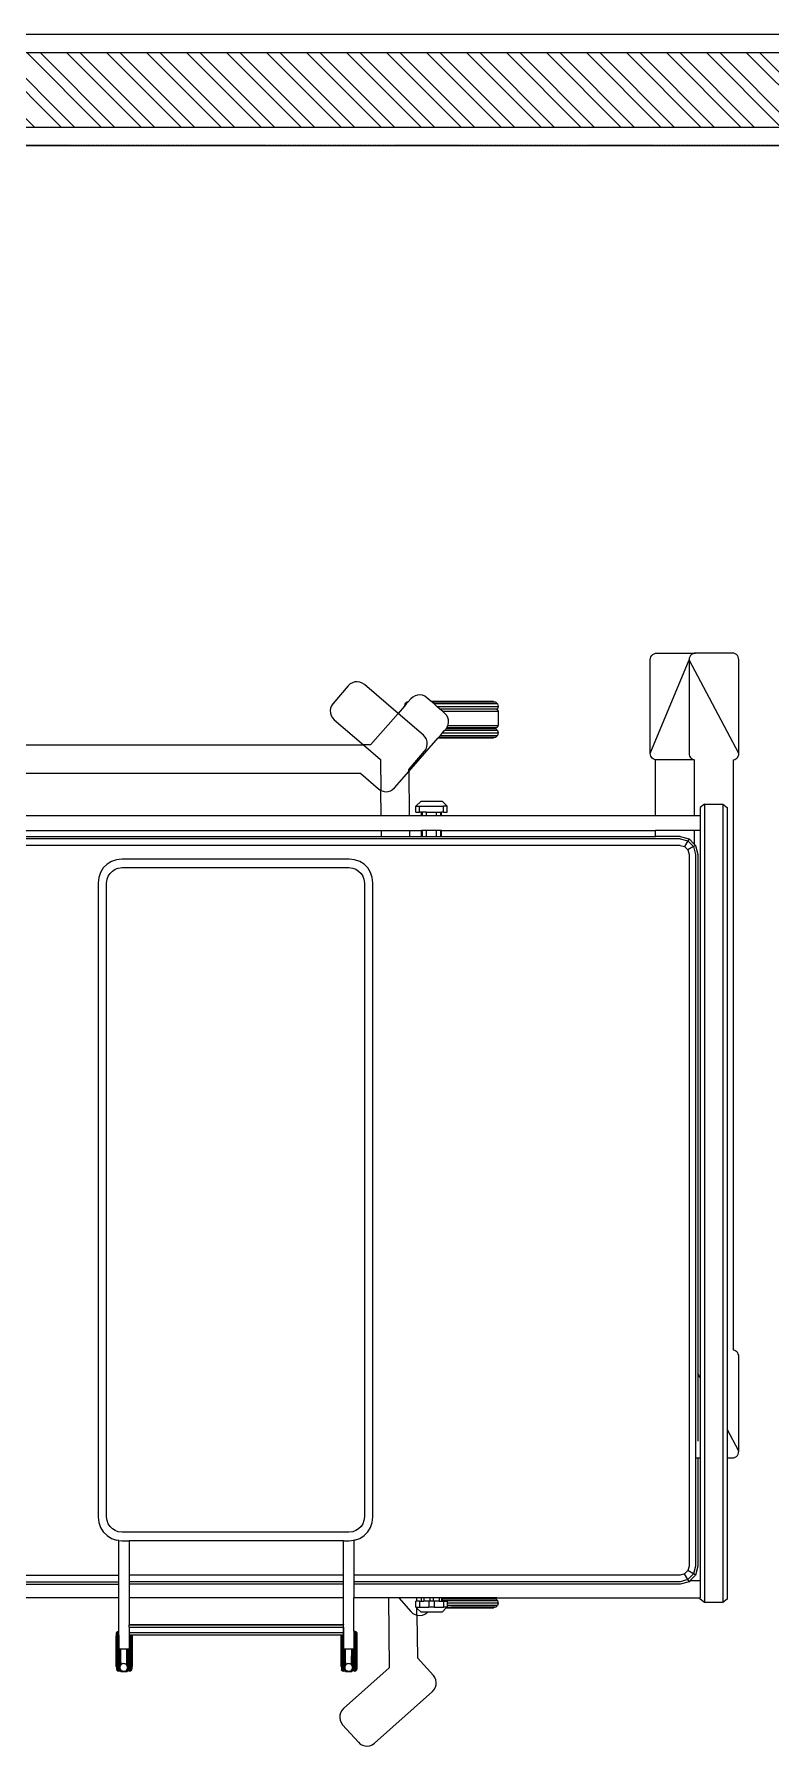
# Model space of a CAD drawing. Header units: millimetres. Extents: x -280308 to 6402717, y -14 to 2073074.
# Drawn here: x -13876 to -12884, y 482788 to 485098 of the extents above; entities that cross this region are included whole.
import ezdxf
from ezdxf.enums import TextEntityAlignment as Align

# ---------------------------------------------------------------- set-up
doc = ezdxf.new("R2010")
doc.units = ezdxf.units.MM
doc.linetypes.add('ACAD_ISO08W100', pattern=[36, 24, -3, 6, -3])
doc.linetypes.add('DASHED2', pattern=[0.375, 0.25, -0.125])
doc.layers.get('0').update_dxf_attribs({"lineweight": 0})
for name, color, linetype, lineweight in [('A-ALINE-3', 111, 'Continuous', 15), ('A-ALINE-6', 117, 'Continuous', 9), ('A-ANNOTATION', 144, 'Continuous', 0), ('A-FURN-EQPM', 177, 'Continuous', 0)]:
    doc.layers.add(name, color=color, linetype=linetype, lineweight=lineweight)
doc.layers.add('A-FILL-1', color=7, linetype='Continuous', lineweight=0, true_color=0x454545)
doc.layers.add('A-TEXT', color=254, linetype='Continuous')
doc.styles.get("Standard").update_dxf_attribs({"font": 'arial.ttf'})

# ---------------------------------------------------------------- blocks, each defined once
blk = doc.blocks.new('A$C286adef0')
at = {"layer": 'A-FILL-1', "ltscale": 0.25}
h = blk.add_hatch(dxfattribs=at)
h.set_pattern_fill('ANSI32', color=256, scale=4, angle=270)
h.set_pattern_definition([(315, (50519.543, 89206.224), (26.940768, 26.940768), []), (315, (50519.543, 89188.263), (26.940768, 26.940768), [])])
h.paths.add_polyline_path([(27310.3, -15472), (33972.8, -15472), (33972.8, -15372), (27310.3, -15372)])
at = {"color": 0, "linetype": 'DASHED2', "lineweight": -2, "ltscale": 6}
blk.add_lwpolyline([(30747.8, -18347), (34747.8, -18347), (34747.8, -15497), (30747.8, -15497)], close=True, dxfattribs=at)
at = {"layer": 'A-ALINE-3', "linetype": 'Continuous'}
blk.add_lwpolyline([(27310.3, -15472), (33972.8, -15472), (33972.8, -15372), (27310.3, -15372)], close=True, dxfattribs=at)
at = {"layer": 'A-ALINE-6'}
blk.add_lwpolyline([(27310.3, -15497), (33972.8, -15497), (33972.8, -15347), (27310.3, -15347)], close=True, dxfattribs=at)
blk = doc.blocks.new('*U539')
at = {"layer": 'A-ANNOTATION', "linetype": 'ACAD_ISO08W100', "ltscale": 0.25}
blk.add_lwpolyline([(0, -7.6411), (0, -228.3482)], dxfattribs=at)
at = {"layer": 'A-TEXT'}
blk.add_attdef('N', text='', height=0.9, dxfattribs=at).set_placement((0, 2.75), align=Align.MIDDLE_CENTER)
blk = doc.blocks.new('A$Cf37525da')
at = {"color": 124, "xscale": -360.0000000000001, "yscale": 360.0000000000001, "zscale": 360.0000000000001, "rotation": 270}
blk.add_blockref('*U539', (4643.8, -13700), dxfattribs=at)
blk = doc.blocks.new('A$C872eac23')
at = {"color": 0, "linetype": 'ByBlock', "lineweight": -2}
for p, q in [((-0.4909, -2.1111), (-0.4909, -0.0817)), ((-0.4821, -2.1111), (-0.4821, -0.0817)), ((0.5013, -0.0817), (0.5013, -1.3546)), ((0.5101, -0.0817), (0.5101, -1.3546)), ((0.5133, -0.0817), (0.5133, -1.3546)), ((-0.5224, -0.4326), (-0.5224, -1.7081)), ((-0.5019, -0.4326), (-0.5019, -1.7083)), ((-0.4941, -0.4326), (-0.4941, -1.7084)), ((-0.6176, -0.543), (-0.6176, -1.6843)), ((0.5317, -1.3546), (0.5317, -1.1233)), ((-0.5795, -1.2092), (-0.5795, -1.6803)), ((-0.4603, -1.3447), (-0.4566, -1.3388)), ((-0.4566, -1.3388), (-0.4516, -1.3338)), ((-0.4516, -1.3338), (-0.4457, -1.3301)), ((-0.4457, -1.3301), (-0.439, -1.3277)), ((-0.4364, -1.3389), (-0.4406, -1.3405)), ((-0.439, -1.3277), (-0.4317, -1.3268)), ((-0.431, -1.3383), (-0.4364, -1.3389)), ((-0.4317, -1.3268), (0.4231, -1.3268)), ((0.4225, -1.3383), (-0.431, -1.3383)), ((0.4278, -1.3389), (0.4225, -1.3383)), ((0.4231, -1.3268), (0.4304, -1.3277)), ((0.432, -1.3405), (0.4278, -1.3389)), ((0.4304, -1.3277), (0.4371, -1.3301)), ((0.4371, -1.3301), (0.443, -1.3338)), ((0.443, -1.3338), (0.448, -1.3388)), ((0.448, -1.3388), (0.4517, -1.3447)), ((-0.4636, -1.3587), (-0.4627, -1.3514)), ((-0.4636, -1.6652), (-0.4636, -1.3587)), ((-0.4627, -1.3514), (-0.4603, -1.3447)), ((-0.4514, -1.354), (-0.4521, -1.3593)), ((-0.4521, -1.3593), (-0.4521, -1.6646)), ((-0.4499, -1.3498), (-0.4514, -1.354)), ((-0.4475, -1.346), (-0.4499, -1.3498)), ((-0.4444, -1.3429), (-0.4475, -1.346)), ((-0.4406, -1.3405), (-0.4444, -1.3429)), ((0.4358, -1.3429), (0.432, -1.3405)), ((0.4389, -1.346), (0.4358, -1.3429)), ((0.4413, -1.3498), (0.4389, -1.346)), ((0.4429, -1.354), (0.4413, -1.3498)), ((0.4435, -1.3593), (0.4429, -1.354)), ((0.4435, -1.6646), (0.4435, -1.3593)), ((0.4517, -1.3447), (0.4541, -1.3514)), ((0.4545, -1.3546), (0.4541, -1.3514)), ((0.4545, -1.3546), (0.455, -1.3587)), ((0.5013, -1.3546), (0.4545, -1.3546)), ((0.455, -1.3587), (0.455, -1.3687)), ((0.5101, -1.3546), (0.5013, -1.3546)), ((0.5133, -1.3546), (0.5101, -1.3546)), ((0.5317, -1.3546), (0.5133, -1.3546)), ((0.5767, -1.3546), (0.5317, -1.3546)), ((0.577, -1.353), (0.5766, -1.3544)), ((0.5766, -1.3544), (0.5767, -1.3546)), ((0.5821, -1.3544), (0.5766, -1.3544)), ((0.582, -1.3546), (0.5767, -1.3546)), ((0.578, -1.352), (0.577, -1.353)), ((0.577, -1.353), (0.6302, -1.353)), ((0.5781, -1.352), (0.578, -1.352)), ((0.5793, -1.3517), (0.5781, -1.352)), ((0.5781, -1.352), (0.629, -1.352)), ((0.5828, -1.3517), (0.5793, -1.3517)), ((0.582, -1.3546), (0.5821, -1.3544)), ((0.5822, -1.3546), (0.582, -1.3546)), ((0.5821, -1.3544), (0.5822, -1.3544)), ((0.5822, -1.3544), (0.6306, -1.3543)), ((0.5822, -1.3544), (0.5822, -1.3546)), ((0.5822, -1.3546), (0.6005, -1.3546)), ((0.583, -1.3513), (0.5828, -1.3517)), ((0.5828, -1.3517), (0.6247, -1.3516)), ((0.6245, -1.3512), (0.583, -1.3513)), ((0.6005, -1.3546), (0.6005, -1.3557)), ((0.6005, -1.3557), (0.6005, -1.356)), ((0.6005, -1.3557), (0.6302, -1.3557)), ((0.6005, -1.356), (0.6005, -1.3572)), ((0.6005, -1.3572), (0.6005, -1.3654)), ((0.6189, -1.3572), (0.6005, -1.3572)), ((0.6085, -1.3559), (0.6099, -1.3559)), ((0.6129, -1.3559), (0.6149, -1.3559)), ((0.617, -1.3559), (0.6191, -1.3559)), ((0.6189, -1.3572), (0.6227, -1.3571)), ((0.6271, -1.3559), (0.6205, -1.3559)), ((0.6205, -1.3613), (0.6206, -1.3603)), ((0.6206, -1.3623), (0.6205, -1.3613)), ((0.6206, -1.3603), (0.6209, -1.3593)), ((0.6209, -1.3633), (0.6206, -1.3623)), ((0.6209, -1.3593), (0.6214, -1.3584)), ((0.6214, -1.3584), (0.622, -1.3576)), ((0.622, -1.3576), (0.6227, -1.3571)), ((0.6227, -1.3571), (0.6228, -1.357)), ((0.6228, -1.357), (0.6237, -1.3565)), ((0.6237, -1.3565), (0.6247, -1.3562)), ((0.6247, -1.3516), (0.6245, -1.3512)), ((0.6247, -1.3516), (0.6277, -1.3516)), ((0.6247, -1.3562), (0.6257, -1.3561)), ((0.6257, -1.3561), (0.6267, -1.3562)), ((0.6257, -1.3561), (0.6257, -1.3561)), ((0.6267, -1.3562), (0.6277, -1.3565)), ((0.6287, -1.3559), (0.6275, -1.3559)), ((0.6277, -1.3516), (0.6278, -1.3516)), ((0.6277, -1.3516), (0.6277, -1.3516)), ((0.6277, -1.3565), (0.6286, -1.357)), ((0.6278, -1.3516), (0.629, -1.352)), ((0.6288, -1.3572), (0.6286, -1.357)), ((0.6288, -1.3572), (0.6289, -1.3572)), ((0.6288, -1.3572), (0.6293, -1.3576)), ((0.6289, -1.3572), (0.6293, -1.3576)), ((0.6289, -1.3572), (0.631, -1.3572)), ((0.629, -1.352), (0.6292, -1.352)), ((0.6291, -1.3559), (0.6297, -1.3559)), ((0.6292, -1.352), (0.6302, -1.353)), ((0.6293, -1.3576), (0.63, -1.3584)), ((0.63, -1.3559), (0.6298, -1.3559)), ((0.6302, -1.3557), (0.63, -1.3559)), ((0.6301, -1.3559), (0.63, -1.3559)), ((0.6305, -1.3593), (0.63, -1.3584)), ((0.631, -1.3572), (0.6301, -1.3559)), ((0.6302, -1.353), (0.6306, -1.3543)), ((0.6306, -1.3543), (0.6302, -1.3557)), ((0.6308, -1.3603), (0.6305, -1.3593)), ((0.6308, -1.3623), (0.6305, -1.3633)), ((0.6309, -1.3613), (0.6308, -1.3603)), ((0.6308, -1.3623), (0.6309, -1.3613)), ((0.631, -1.3572), (0.631, -1.3654)), ((0.455, -1.6575), (0.455, -1.3687)), ((0.455, -1.3687), (0.5013, -1.3687)), ((0.5013, -1.6575), (0.5013, -1.3687)), ((0.5013, -1.3687), (0.5101, -1.3687)), ((0.5101, -1.6575), (0.5101, -1.3687)), ((0.5101, -1.3687), (0.5133, -1.3687)), ((0.5133, -1.6575), (0.5133, -1.3687)), ((0.5133, -1.3687), (0.5317, -1.3687)), ((0.5317, -1.6575), (0.5317, -1.3687)), ((0.5317, -1.3687), (0.5679, -1.3687)), ((0.5679, -1.3687), (0.5679, -1.6573)), ((0.5679, -1.3687), (0.5683, -1.3687)), ((0.5683, -1.3687), (0.5683, -1.6573)), ((0.5714, -1.3687), (0.5683, -1.3687)), ((0.5714, -1.3687), (0.5714, -1.6573)), ((0.5714, -1.3687), (0.5786, -1.3687)), ((0.5786, -1.3687), (0.5786, -1.6573)), ((0.5786, -1.3687), (0.5818, -1.3687)), ((0.5818, -1.3687), (0.5818, -1.6573)), ((0.5818, -1.3687), (0.5822, -1.3687)), ((0.5822, -1.3697), (0.5822, -1.3687)), ((0.5822, -1.3687), (0.6005, -1.3687)), ((0.5822, -1.3697), (0.6306, -1.3696)), ((0.5822, -1.3711), (0.5822, -1.3697)), ((0.5822, -1.3711), (0.6302, -1.371)), ((0.5822, -1.3721), (0.5822, -1.3711)), ((0.5822, -1.3721), (0.6291, -1.372)), ((0.5822, -1.3724), (0.5822, -1.3721)), ((0.5822, -1.6547), (0.5822, -1.3724)), ((0.5822, -1.3724), (0.583, -1.3724)), ((0.583, -1.3724), (0.583, -1.3725)), ((0.6246, -1.3724), (0.583, -1.3724)), ((0.583, -1.3725), (0.6245, -1.3725)), ((0.6005, -1.3654), (0.6005, -1.3667)), ((0.6189, -1.3654), (0.6005, -1.3654)), ((0.6005, -1.3667), (0.6005, -1.3669)), ((0.6005, -1.3667), (0.6253, -1.3667)), ((0.6005, -1.3669), (0.6005, -1.3673)), ((0.6005, -1.3669), (0.6253, -1.3669)), ((0.6005, -1.3673), (0.629, -1.3672)), ((0.6005, -1.3673), (0.6005, -1.3683)), ((0.6005, -1.3683), (0.6302, -1.3682)), ((0.6005, -1.3683), (0.6005, -1.3687)), ((0.6228, -1.3655), (0.6189, -1.3654)), ((0.6214, -1.3642), (0.6209, -1.3633)), ((0.6221, -1.3649), (0.6214, -1.3642)), ((0.6228, -1.3655), (0.6221, -1.3649)), ((0.6228, -1.3656), (0.6228, -1.3655)), ((0.6237, -1.3661), (0.6228, -1.3656)), ((0.6247, -1.3663), (0.6237, -1.3661)), ((0.6246, -1.3724), (0.6245, -1.3725)), ((0.6246, -1.3724), (0.6277, -1.3724)), ((0.6257, -1.3664), (0.6247, -1.3663)), ((0.6253, -1.3667), (0.6253, -1.3669)), ((0.6253, -1.3667), (0.6301, -1.3667)), ((0.6253, -1.3669), (0.6278, -1.3669)), ((0.6257, -1.3664), (0.6267, -1.3663)), ((0.6277, -1.3661), (0.6267, -1.3663)), ((0.6286, -1.3656), (0.6277, -1.3661)), ((0.6278, -1.3723), (0.6277, -1.3724)), ((0.6278, -1.3669), (0.629, -1.3672)), ((0.6279, -1.3724), (0.6278, -1.3723)), ((0.6291, -1.372), (0.6279, -1.3724)), ((0.6286, -1.3656), (0.6289, -1.3654)), ((0.6288, -1.3654), (0.6286, -1.3656)), ((0.6294, -1.3649), (0.6288, -1.3654)), ((0.6288, -1.3654), (0.6289, -1.3654)), ((0.6289, -1.3654), (0.6304, -1.3654)), ((0.629, -1.3672), (0.6292, -1.3672)), ((0.6291, -1.372), (0.6292, -1.372)), ((0.6292, -1.3672), (0.6302, -1.3682)), ((0.6302, -1.371), (0.6292, -1.372)), ((0.63, -1.3641), (0.6294, -1.3649)), ((0.6305, -1.3633), (0.63, -1.3641)), ((0.631, -1.3654), (0.6301, -1.3667)), ((0.6302, -1.3682), (0.6306, -1.3696)), ((0.6306, -1.3696), (0.6302, -1.371)), ((0.631, -1.3654), (0.6304, -1.3654)), ((-0.6701, -1.6413), (-0.6669, -1.64)), ((-0.6669, -1.64), (-0.6636, -1.6396)), ((-0.6636, -1.6396), (-0.6602, -1.6398)), ((-0.6602, -1.6398), (-0.657, -1.6408)), ((-0.6972, -1.664), (-0.673, -1.6432)), ((-0.673, -1.6432), (-0.6701, -1.6413)), ((-0.657, -1.6408), (-0.654, -1.6425)), ((-0.654, -1.6425), (-0.6514, -1.6449)), ((-0.6514, -1.6449), (-0.6176, -1.6843)), ((0.455, -1.6575), (0.455, -1.6652)), ((0.5013, -1.6575), (0.455, -1.6575)), ((0.5101, -1.6575), (0.5013, -1.6575)), ((0.5133, -1.6575), (0.5101, -1.6575)), ((0.5317, -1.6575), (0.5133, -1.6575)), ((0.5766, -1.6575), (0.5317, -1.6575)), ((0.5679, -1.6573), (0.5683, -1.6573)), ((0.5714, -1.6573), (0.5683, -1.6573)), ((0.5714, -1.6573), (0.5766, -1.6573)), ((0.5766, -1.6573), (0.5766, -1.6574)), ((0.5766, -1.6573), (0.5786, -1.6573)), ((0.5766, -1.6574), (0.5766, -1.6575)), ((0.5766, -1.6574), (0.5821, -1.6574)), ((0.5821, -1.6575), (0.5766, -1.6575)), ((0.5818, -1.6573), (0.5786, -1.6573)), ((0.5818, -1.6573), (0.5822, -1.6573)), ((0.5821, -1.6575), (0.5821, -1.6574)), ((0.5821, -1.6574), (0.5822, -1.6574)), ((0.5822, -1.6575), (0.5821, -1.6575)), ((0.5822, -1.655), (0.5822, -1.6547)), ((0.5822, -1.6547), (0.5828, -1.6547)), ((0.5822, -1.656), (0.5822, -1.655)), ((0.5822, -1.655), (0.629, -1.655)), ((0.5822, -1.6573), (0.5822, -1.656)), ((0.5822, -1.656), (0.6302, -1.656)), ((0.5822, -1.6574), (0.6306, -1.6573)), ((0.5822, -1.6574), (0.5822, -1.6575)), ((0.5822, -1.6575), (0.6005, -1.6575)), ((0.583, -1.6543), (0.5828, -1.6547)), ((0.5828, -1.6547), (0.6247, -1.6546)), ((0.6245, -1.6542), (0.583, -1.6543)), ((0.6005, -1.6575), (0.6005, -1.6587)), ((0.6005, -1.6587), (0.6005, -1.659)), ((0.6005, -1.6587), (0.6302, -1.6587)), ((0.6005, -1.659), (0.6005, -1.6602)), ((0.6005, -1.6602), (0.6005, -1.6685)), ((0.6189, -1.6602), (0.6005, -1.6602)), ((0.6085, -1.659), (0.6099, -1.659)), ((0.6129, -1.659), (0.6149, -1.659)), ((0.617, -1.6589), (0.6191, -1.6589)), ((0.6189, -1.6602), (0.6227, -1.6601)), ((0.6271, -1.6589), (0.6205, -1.6589)), ((0.6206, -1.6633), (0.6209, -1.6623)), ((0.6209, -1.6623), (0.6214, -1.6614)), ((0.6214, -1.6614), (0.622, -1.6606)), ((0.622, -1.6606), (0.6227, -1.6601)), ((0.6227, -1.6601), (0.6228, -1.66)), ((0.6228, -1.66), (0.6237, -1.6595)), ((0.6237, -1.6595), (0.6247, -1.6592)), ((0.6247, -1.6546), (0.6245, -1.6542)), ((0.6247, -1.6546), (0.6277, -1.6546)), ((0.6247, -1.6592), (0.6257, -1.6591)), ((0.6257, -1.6591), (0.6267, -1.6592)), ((0.6257, -1.6591), (0.6257, -1.6591)), ((0.6263, -1.719), (0.6811, -1.6576)), ((0.6267, -1.6592), (0.6277, -1.6595)), ((0.6287, -1.6589), (0.6275, -1.6589)), ((0.6277, -1.6546), (0.6278, -1.6546)), ((0.6277, -1.6546), (0.6277, -1.6546)), ((0.6277, -1.6595), (0.6286, -1.66)), ((0.6278, -1.6546), (0.629, -1.655)), ((0.6288, -1.6602), (0.6286, -1.66)), ((0.6288, -1.6602), (0.6289, -1.6602)), ((0.6288, -1.6602), (0.6293, -1.6606)), ((0.6289, -1.6602), (0.6293, -1.6606)), ((0.6289, -1.6602), (0.631, -1.6602)), ((0.6292, -1.655), (0.629, -1.655)), ((0.6291, -1.6589), (0.6297, -1.6589)), ((0.6292, -1.655), (0.6302, -1.656)), ((0.6293, -1.6606), (0.63, -1.6614)), ((0.63, -1.6589), (0.6298, -1.6589)), ((0.6302, -1.6587), (0.63, -1.6589)), ((0.6301, -1.6589), (0.63, -1.6589)), ((0.6305, -1.6623), (0.63, -1.6614)), ((0.631, -1.6602), (0.6301, -1.6589)), ((0.6302, -1.656), (0.6306, -1.6573)), ((0.6306, -1.6573), (0.6302, -1.6587)), ((0.6308, -1.6633), (0.6305, -1.6623)), ((0.631, -1.6602), (0.631, -1.6684)), ((0.6811, -1.6576), (0.6837, -1.6552)), ((0.6837, -1.6552), (0.6867, -1.6536)), ((0.6867, -1.6536), (0.69, -1.6527)), ((0.69, -1.6527), (0.6933, -1.6525)), ((0.6933, -1.6525), (0.6967, -1.653)), ((0.6967, -1.653), (0.6999, -1.6543)), ((0.6999, -1.6543), (0.7028, -1.6563)), ((0.7028, -1.6563), (0.7265, -1.6775)), ((-0.7025, -1.6761), (-0.7023, -1.6728)), ((-0.702, -1.6794), (-0.7025, -1.6761)), ((-0.7023, -1.6728), (-0.7013, -1.6695)), ((-0.7008, -1.6827), (-0.702, -1.6794)), ((-0.7013, -1.6695), (-0.6996, -1.6665)), ((-0.6988, -1.6856), (-0.7008, -1.6827)), ((-0.6996, -1.6665), (-0.6972, -1.664)), ((-0.6598, -1.731), (-0.6988, -1.6856)), ((-0.6176, -1.6843), (-0.5978, -1.7074)), ((-0.6176, -1.6941), (-0.6176, -1.6843)), ((-0.5795, -1.6803), (-0.5794, -1.6804)), ((-0.5794, -1.6804), (-0.5793, -1.6805)), ((-0.5794, -1.6804), (-0.5794, -1.6804)), ((-0.5793, -1.6805), (-0.5792, -1.6806)), ((-0.5792, -1.6806), (-0.5791, -1.6807)), ((-0.5792, -1.6806), (-0.5792, -1.6806)), ((-0.5791, -1.6807), (-0.5581, -1.7047)), ((-0.5791, -1.6807), (-0.5791, -1.6807)), ((-0.4627, -1.6725), (-0.4636, -1.6652)), ((-0.4603, -1.6793), (-0.4627, -1.6725)), ((-0.4566, -1.6852), (-0.4603, -1.6793)), ((-0.4516, -1.6901), (-0.4566, -1.6852)), ((-0.4521, -1.6646), (-0.4514, -1.6699)), ((-0.4514, -1.6699), (-0.4499, -1.6742)), ((-0.4499, -1.6742), (-0.4475, -1.6779)), ((-0.4475, -1.6779), (-0.4444, -1.6811)), ((-0.4444, -1.6811), (-0.4406, -1.6835)), ((-0.4406, -1.6835), (-0.4364, -1.685)), ((-0.4364, -1.685), (-0.431, -1.6856)), ((-0.431, -1.6856), (0.4225, -1.6856)), ((0.4225, -1.6856), (0.4278, -1.685)), ((0.4278, -1.685), (0.432, -1.6835)), ((0.432, -1.6835), (0.4358, -1.6811)), ((0.4358, -1.6811), (0.4389, -1.6779)), ((0.4389, -1.6779), (0.4413, -1.6742)), ((0.4413, -1.6742), (0.4429, -1.6699)), ((0.4429, -1.6699), (0.4435, -1.6646)), ((0.448, -1.6852), (0.443, -1.6901)), ((0.4517, -1.6793), (0.448, -1.6852)), ((0.4541, -1.6725), (0.4517, -1.6793)), ((0.4541, -1.6725), (0.4542, -1.6716)), ((0.455, -1.6652), (0.4542, -1.6716)), ((0.4542, -1.6716), (0.5013, -1.6716)), ((0.5013, -2.1111), (0.5013, -1.6716)), ((0.5013, -1.6716), (0.5101, -1.6716)), ((0.5101, -2.1111), (0.5101, -1.6716)), ((0.5101, -1.6716), (0.5133, -1.6716)), ((0.5133, -2.1111), (0.5133, -1.6716)), ((0.5133, -1.6716), (0.5317, -1.6716)), ((0.5317, -1.7181), (0.5317, -1.6716)), ((0.5769, -1.6716), (0.5317, -1.6716)), ((0.5769, -1.6716), (0.5766, -1.6727)), ((0.5766, -1.6727), (0.6306, -1.6726)), ((0.5766, -1.6727), (0.577, -1.6741)), ((0.5769, -1.6716), (0.6005, -1.6716)), ((0.577, -1.6741), (0.6302, -1.674)), ((0.577, -1.6741), (0.578, -1.6751)), ((0.5782, -1.6751), (0.578, -1.6751)), ((0.5782, -1.6751), (0.6291, -1.675)), ((0.5782, -1.6751), (0.5794, -1.6754)), ((0.5794, -1.6754), (0.583, -1.6754)), ((0.583, -1.6754), (0.583, -1.6756)), ((0.583, -1.6754), (0.6246, -1.6754)), ((0.583, -1.6756), (0.6245, -1.6755)), ((0.6189, -1.6684), (0.6005, -1.6685)), ((0.6005, -1.6685), (0.6005, -1.6697)), ((0.6005, -1.6697), (0.6005, -1.6699)), ((0.6005, -1.6697), (0.6253, -1.6697)), ((0.6005, -1.6699), (0.6005, -1.6703)), ((0.6005, -1.6699), (0.6253, -1.6699)), ((0.6005, -1.6703), (0.6005, -1.6713)), ((0.6005, -1.6703), (0.629, -1.6703)), ((0.6005, -1.6713), (0.6005, -1.6716)), ((0.6005, -1.6713), (0.6302, -1.6713)), ((0.6228, -1.6685), (0.6189, -1.6684)), ((0.6205, -1.6643), (0.6206, -1.6633)), ((0.6206, -1.6653), (0.6205, -1.6643)), ((0.6209, -1.6663), (0.6206, -1.6653)), ((0.6214, -1.6672), (0.6209, -1.6663)), ((0.6221, -1.668), (0.6214, -1.6672)), ((0.6228, -1.6685), (0.6221, -1.668)), ((0.6228, -1.6686), (0.6228, -1.6685)), ((0.6237, -1.6691), (0.6228, -1.6686)), ((0.6247, -1.6694), (0.6237, -1.6691)), ((0.6246, -1.6754), (0.6245, -1.6755)), ((0.6246, -1.6754), (0.6279, -1.6754)), ((0.6257, -1.6695), (0.6247, -1.6694)), ((0.6253, -1.6697), (0.6253, -1.6699)), ((0.6253, -1.6697), (0.6301, -1.6697)), ((0.6253, -1.6699), (0.6277, -1.6699)), ((0.6257, -1.6695), (0.6267, -1.6694)), ((0.6277, -1.6691), (0.6267, -1.6694)), ((0.6286, -1.6686), (0.6277, -1.6691)), ((0.6278, -1.6699), (0.6277, -1.6699)), ((0.6278, -1.6699), (0.6278, -1.6699)), ((0.6278, -1.6699), (0.629, -1.6703)), ((0.6291, -1.675), (0.6279, -1.6754)), ((0.6286, -1.6686), (0.6289, -1.6684)), ((0.6288, -1.6684), (0.6286, -1.6686)), ((0.6294, -1.6679), (0.6288, -1.6684)), ((0.6288, -1.6684), (0.6289, -1.6684)), ((0.6289, -1.6684), (0.6304, -1.6684)), ((0.629, -1.6703), (0.6292, -1.6703)), ((0.6292, -1.675), (0.6291, -1.675)), ((0.6292, -1.6703), (0.6302, -1.6713)), ((0.6302, -1.674), (0.6292, -1.675)), ((0.63, -1.6672), (0.6294, -1.6679)), ((0.6305, -1.6663), (0.63, -1.6672)), ((0.631, -1.6684), (0.6301, -1.6697)), ((0.6302, -1.6713), (0.6306, -1.6726)), ((0.6306, -1.6726), (0.6302, -1.674)), ((0.631, -1.6684), (0.6304, -1.6684)), ((0.6308, -1.6653), (0.6305, -1.6663)), ((0.6309, -1.6643), (0.6308, -1.6633)), ((0.6308, -1.6653), (0.6309, -1.6643)), ((0.7265, -1.6775), (0.7288, -1.6801)), ((0.7288, -1.6801), (0.7305, -1.6831)), ((0.7305, -1.6831), (0.7314, -1.6864)), ((-0.6598, -1.731), (-0.6176, -1.6941)), ((-0.5978, -1.7074), (-0.556, -1.7078)), ((-0.5581, -1.7047), (-0.5561, -1.7076)), ((-0.5561, -1.7076), (-0.556, -1.7078)), ((-0.5224, -1.7081), (-0.556, -1.7078)), ((-0.556, -1.7078), (-0.5549, -1.7108)), ((-0.5224, -1.7081), (-0.5224, -1.7462)), ((-0.5019, -1.7083), (-0.4941, -1.7084)), ((-0.5019, -1.7083), (-0.5019, -1.7464)), ((-0.4941, -1.7084), (-0.4941, -1.7465)), ((-0.4457, -1.6939), (-0.4516, -1.6901)), ((-0.439, -1.6963), (-0.4457, -1.6939)), ((-0.4317, -1.6971), (-0.439, -1.6963)), ((0.4231, -1.6971), (-0.4317, -1.6971)), ((0.4304, -1.6963), (0.4231, -1.6971)), ((0.4371, -1.6939), (0.4304, -1.6963)), ((0.443, -1.6901), (0.4371, -1.6939)), ((0.7277, -1.6992), (0.658, -1.7773)), ((0.7298, -1.6963), (0.7277, -1.6992)), ((0.7311, -1.6931), (0.7298, -1.6963)), ((0.7316, -1.6898), (0.7311, -1.6931)), ((0.7314, -1.6864), (0.7316, -1.6898)), ((-0.6695, -1.7395), (-0.6598, -1.731)), ((-0.6306, -1.7651), (-0.6598, -1.731)), ((-0.5596, -1.7263), (-0.5817, -1.7456)), ((-0.5572, -1.7237), (-0.5596, -1.7263)), ((-0.5555, -1.7207), (-0.5572, -1.7237)), ((-0.5546, -1.7175), (-0.5555, -1.7207)), ((-0.5549, -1.7108), (-0.5544, -1.7141)), ((-0.5544, -1.7141), (-0.5546, -1.7175)), ((0.5317, -1.7181), (0.6263, -1.719)), ((0.5317, -1.7319), (0.5317, -1.7181)), ((0.5317, -1.7319), (0.5504, -1.7483)), ((0.5317, -1.7563), (0.5317, -1.7319)), ((-0.6846, -1.7571), (-0.6836, -1.7539)), ((-0.6836, -1.7539), (-0.6819, -1.7509)), ((-0.6819, -1.7509), (-0.6796, -1.7483)), ((-0.6796, -1.7483), (-0.6754, -1.7447)), ((-0.6754, -1.7447), (-0.6749, -1.7426)), ((-0.6754, -1.7447), (-0.6749, -1.7442)), ((-0.6749, -1.7426), (-0.6726, -1.7403)), ((-0.6749, -1.7442), (-0.6726, -1.7421)), ((-0.6749, -1.7426), (-0.6749, -1.7442)), ((-0.6726, -1.7403), (-0.6695, -1.7395)), ((-0.6726, -1.7421), (-0.6695, -1.7395)), ((-0.6726, -1.7403), (-0.6726, -1.7421)), ((-0.5817, -1.7456), (-0.6268, -1.7851)), ((-0.5848, -1.746), (-0.609, -1.7667)), ((-0.5847, -1.7459), (-0.5848, -1.746)), ((-0.5848, -1.746), (-0.5848, -1.746)), ((-0.5846, -1.7458), (-0.5847, -1.7459)), ((-0.5847, -1.7459), (-0.5847, -1.7459)), ((-0.5845, -1.7457), (-0.5846, -1.7458)), ((-0.5844, -1.7456), (-0.5845, -1.7457)), ((-0.5845, -1.7457), (-0.5845, -1.7457)), ((-0.5817, -1.7456), (-0.5844, -1.7456)), ((-0.5817, -1.7456), (-0.5224, -1.7462)), ((-0.5348, -1.7551), (-0.5416, -1.762)), ((-0.5267, -1.7551), (-0.5348, -1.7551)), ((-0.5348, -1.7551), (-0.5348, -1.76)), ((-0.5267, -1.7551), (-0.5267, -1.76)), ((-0.5224, -1.7462), (-0.5224, -1.7626)), ((-0.5019, -1.7464), (-0.4941, -1.7465)), ((-0.5019, -1.7464), (-0.5019, -1.7626)), ((-0.4941, -1.7465), (-0.4941, -1.7626)), ((0.5444, -1.7551), (0.5363, -1.7551)), ((0.5363, -1.7563), (0.5363, -1.7551)), ((0.5456, -1.7564), (0.5444, -1.7551)), ((0.5444, -1.7551), (0.5444, -1.76)), ((0.5504, -1.7483), (0.5528, -1.7509)), ((0.5528, -1.7509), (0.5545, -1.7539)), ((0.5545, -1.7539), (0.5552, -1.7565)), ((-0.6848, -1.7605), (-0.6846, -1.7571)), ((-0.6843, -1.7638), (-0.6848, -1.7605)), ((-0.683, -1.767), (-0.6843, -1.7638)), ((-0.681, -1.7699), (-0.683, -1.767)), ((-0.6766, -1.775), (-0.681, -1.7699)), ((-0.6758, -1.7759), (-0.6766, -1.775)), ((-0.6766, -1.775), (-0.6766, -1.851)), ((-0.6749, -1.7769), (-0.6758, -1.7759)), ((-0.6758, -1.8514), (-0.6758, -1.7759)), ((-0.6726, -1.7796), (-0.6749, -1.7769)), ((-0.6749, -1.8627), (-0.6749, -1.7769)), ((-0.628, -1.7675), (-0.6306, -1.7651)), ((-0.625, -1.7692), (-0.628, -1.7675)), ((-0.6218, -1.7702), (-0.625, -1.7692)), ((-0.6185, -1.7704), (-0.6218, -1.7702)), ((-0.6151, -1.77), (-0.6185, -1.7704)), ((-0.6119, -1.7687), (-0.6151, -1.77)), ((-0.609, -1.7667), (-0.6119, -1.7687)), ((-0.5416, -1.762), (-0.5416, -1.7903)), ((-0.5267, -1.76), (-0.5348, -1.76)), ((-0.5348, -1.76), (-0.5348, -1.7922)), ((-0.5267, -1.7626), (-0.5267, -1.76)), ((-0.5224, -1.7626), (-0.5267, -1.7626)), ((-0.5267, -1.7626), (-0.5267, -1.7634)), ((-0.5267, -1.7634), (-0.5224, -1.7634)), ((-0.5267, -1.7694), (-0.5267, -1.7634)), ((-0.5224, -1.7694), (-0.5267, -1.7694)), ((-0.5267, -1.7694), (-0.5267, -1.7829)), ((-0.5224, -1.7626), (-0.5224, -1.7634)), ((-0.5224, -1.7634), (-0.5224, -1.7694)), ((-0.5224, -1.7694), (-0.5224, -1.7829)), ((-0.4941, -1.7626), (-0.5019, -1.7626)), ((-0.5019, -1.7634), (-0.5019, -1.7626)), ((-0.5019, -1.7634), (-0.4941, -1.7634)), ((-0.5019, -1.7694), (-0.5019, -1.7634)), ((-0.4941, -1.7694), (-0.5019, -1.7694)), ((-0.5019, -1.7829), (-0.5019, -1.7694)), ((-0.4941, -1.7626), (-0.4941, -1.7634)), ((-0.4941, -1.7634), (-0.4941, -1.7694)), ((-0.4941, -1.7694), (-0.4941, -1.7829)), ((0.5363, -1.7563), (0.5317, -1.7563)), ((0.5317, -1.7626), (0.5317, -1.7563)), ((0.5363, -1.7626), (0.5317, -1.7626)), ((0.5317, -1.7658), (0.5317, -1.7626)), ((0.5317, -1.7658), (0.5363, -1.7658)), ((0.5317, -1.7738), (0.5317, -1.7658)), ((0.5317, -1.7738), (0.5363, -1.7738)), ((0.5317, -1.7785), (0.5317, -1.7738)), ((0.5317, -1.7785), (0.5363, -1.7785)), ((0.5317, -1.7865), (0.5317, -1.7785)), ((0.5363, -1.76), (0.5363, -1.7563)), ((0.5363, -1.76), (0.5363, -1.7626)), ((0.5363, -1.76), (0.5444, -1.76)), ((0.5363, -1.7626), (0.5363, -1.7658)), ((0.5363, -1.7725), (0.5363, -1.7658)), ((0.5363, -1.7725), (0.5444, -1.7725)), ((0.5363, -1.7738), (0.5363, -1.7725)), ((0.5363, -1.7785), (0.5363, -1.7738)), ((0.5363, -1.7798), (0.5363, -1.7785)), ((0.5444, -1.76), (0.5444, -1.7725)), ((0.5444, -1.7798), (0.5444, -1.7725)), ((0.5511, -1.762), (0.5456, -1.7564)), ((0.5552, -1.7565), (0.5456, -1.7564)), ((0.5511, -1.7708), (0.5511, -1.762)), ((0.5519, -1.7699), (0.5511, -1.7708)), ((0.5511, -1.7903), (0.5511, -1.7708)), ((0.5539, -1.767), (0.5519, -1.7699)), ((0.5551, -1.7638), (0.5539, -1.767)), ((0.5556, -1.7605), (0.5551, -1.7638)), ((0.5552, -1.7565), (0.6122, -1.757)), ((0.5552, -1.7565), (0.5554, -1.7571)), ((0.5554, -1.7571), (0.5556, -1.7605)), ((0.6122, -1.757), (0.6126, -1.7574)), ((0.6364, -1.7786), (0.6126, -1.7574)), ((0.6393, -1.7806), (0.6364, -1.7786)), ((0.658, -1.7773), (0.6554, -1.7797)), ((-0.6693, -1.7833), (-0.6726, -1.7796)), ((-0.6726, -1.8651), (-0.6726, -1.7796)), ((-0.6661, -1.7869), (-0.6693, -1.7833)), ((-0.6693, -1.7833), (-0.6693, -1.866)), ((-0.6656, -1.7875), (-0.6661, -1.7869)), ((-0.6661, -1.7869), (-0.6661, -1.8651)), ((-0.6627, -1.7909), (-0.6656, -1.7875)), ((-0.6656, -1.7912), (-0.6656, -1.7878)), ((-0.6601, -1.7938), (-0.6627, -1.7909)), ((-0.6627, -1.7909), (-0.6627, -1.8661)), ((-0.6575, -1.7962), (-0.6601, -1.7938)), ((-0.6545, -1.7979), (-0.6575, -1.7962)), ((-0.6512, -1.7988), (-0.6545, -1.7979)), ((-0.6479, -1.7991), (-0.6512, -1.7988)), ((-0.6445, -1.7986), (-0.6479, -1.7991)), ((-0.6434, -1.7981), (-0.6445, -1.7986)), ((-0.6414, -1.7973), (-0.6434, -1.7981)), ((-0.6434, -1.7981), (-0.6434, -1.8661)), ((-0.6404, -1.7967), (-0.6414, -1.7973)), ((-0.6399, -1.7963), (-0.6404, -1.7967)), ((-0.6404, -1.8528), (-0.6404, -1.7967)), ((-0.6391, -1.7957), (-0.6399, -1.7963)), ((-0.6399, -1.8528), (-0.6399, -1.7963)), ((-0.6384, -1.7953), (-0.6391, -1.7957)), ((-0.6391, -1.8627), (-0.6391, -1.7957)), ((-0.6367, -1.7938), (-0.6384, -1.7953)), ((-0.6335, -1.791), (-0.6367, -1.7938)), ((-0.6367, -1.8651), (-0.6367, -1.7938)), ((-0.6303, -1.7882), (-0.6335, -1.791)), ((-0.6335, -1.791), (-0.6335, -1.866)), ((-0.6279, -1.7861), (-0.6303, -1.7882)), ((-0.6303, -1.7882), (-0.6303, -1.8651)), ((-0.6271, -1.7854), (-0.6279, -1.7861)), ((-0.6279, -1.7861), (-0.6279, -1.8627)), ((-0.6268, -1.7851), (-0.6271, -1.7854)), ((-0.6271, -1.7854), (-0.6271, -1.8511)), ((-0.6268, -1.851), (-0.6268, -1.7851)), ((-0.5348, -1.7971), (-0.5416, -1.7903)), ((-0.5267, -1.7922), (-0.5348, -1.7922)), ((-0.5348, -1.7971), (-0.5348, -1.7922)), ((-0.5267, -1.7971), (-0.5348, -1.7971)), ((-0.5224, -1.7829), (-0.5267, -1.7829)), ((-0.5267, -1.7829), (-0.5267, -1.7888)), ((-0.5224, -1.7888), (-0.5267, -1.7888)), ((-0.5267, -1.7888), (-0.5267, -1.7896)), ((-0.5224, -1.7896), (-0.5267, -1.7896)), ((-0.5267, -1.7922), (-0.5267, -1.7896)), ((-0.5267, -1.7922), (-0.5267, -1.7971)), ((-0.5224, -1.7829), (-0.5224, -1.7888)), ((-0.5224, -1.7888), (-0.5224, -1.7896)), ((-0.5224, -1.7896), (-0.5224, -2.0781)), ((-0.4941, -1.7829), (-0.5019, -1.7829)), ((-0.5019, -1.7888), (-0.5019, -1.7829)), ((-0.4941, -1.7888), (-0.5019, -1.7888)), ((-0.5019, -1.7896), (-0.5019, -1.7888)), ((-0.4941, -1.7896), (-0.5019, -1.7896)), ((-0.5019, -1.7896), (-0.5019, -2.0781)), ((-0.4941, -1.7829), (-0.4941, -1.7888)), ((-0.4941, -1.7888), (-0.4941, -1.7896)), ((-0.4941, -1.7896), (-0.4941, -2.0781)), ((0.5317, -1.7865), (0.5363, -1.7865)), ((0.5317, -1.7896), (0.5317, -1.7865)), ((0.5317, -1.7896), (0.5346, -1.7896)), ((0.5317, -1.7929), (0.5317, -1.7896)), ((0.5319, -1.7928), (0.5317, -1.7929)), ((0.5317, -1.7929), (0.5317, -1.8641)), ((0.5324, -1.7922), (0.5319, -1.7928)), ((0.5319, -1.8528), (0.5319, -1.7928)), ((0.5333, -1.7912), (0.5324, -1.7922)), ((0.5324, -1.7922), (0.5324, -1.8528)), ((0.5346, -1.7896), (0.5333, -1.7912)), ((0.5333, -1.7912), (0.5333, -1.8627)), ((0.5346, -1.7896), (0.5356, -1.7896)), ((0.5356, -1.7896), (0.5363, -1.7896)), ((0.5356, -1.7896), (0.5356, -1.8651)), ((0.5363, -1.7798), (0.5444, -1.7798)), ((0.5363, -1.7865), (0.5363, -1.7798)), ((0.5363, -1.7865), (0.5363, -1.7896)), ((0.5363, -1.7896), (0.5363, -1.7922)), ((0.5363, -1.7922), (0.5444, -1.7922)), ((0.5363, -1.7922), (0.5363, -1.7971)), ((0.5363, -1.7971), (0.5388, -1.7971)), ((0.5388, -1.7971), (0.542, -1.7971)), ((0.5388, -1.866), (0.5388, -1.7971)), ((0.542, -1.7971), (0.5444, -1.7971)), ((0.542, -1.8651), (0.542, -1.7971)), ((0.5444, -1.7798), (0.5444, -1.7922)), ((0.5444, -1.7959), (0.5444, -1.7922)), ((0.5444, -1.7971), (0.5444, -1.7959)), ((0.5444, -1.7971), (0.5452, -1.7962)), ((0.5444, -1.7971), (0.5444, -1.7971)), ((0.5444, -1.7971), (0.5444, -1.8027)), ((0.5452, -1.7962), (0.5455, -1.7959)), ((0.5452, -1.7962), (0.5452, -1.8511)), ((0.5455, -1.7959), (0.5511, -1.7903)), ((0.5455, -1.851), (0.5455, -1.7959)), ((0.6424, -1.7819), (0.6393, -1.7806)), ((0.6458, -1.7825), (0.6424, -1.7819)), ((0.6491, -1.7823), (0.6458, -1.7825)), ((0.6524, -1.7813), (0.6491, -1.7823)), ((0.6554, -1.7797), (0.6524, -1.7813)), ((0.5444, -1.8627), (0.5444, -1.8027)), ((-0.6766, -1.851), (-0.6758, -1.8514)), ((-0.6758, -1.8595), (-0.6758, -1.8514)), ((-0.6758, -1.8595), (-0.6749, -1.8627)), ((-0.6749, -1.8627), (-0.6726, -1.8651)), ((-0.6726, -1.8651), (-0.6693, -1.866)), ((-0.6693, -1.866), (-0.6661, -1.8651)), ((-0.6661, -1.8651), (-0.6653, -1.8643)), ((-0.6654, -1.8642), (-0.6653, -1.8643)), ((-0.6653, -1.8643), (-0.6627, -1.8661)), ((-0.6627, -1.8661), (-0.6434, -1.8661)), ((-0.6434, -1.8661), (-0.6404, -1.864)), ((-0.6404, -1.8528), (-0.6399, -1.8528)), ((-0.6404, -1.864), (-0.6404, -1.8528)), ((-0.6399, -1.8595), (-0.6399, -1.8528)), ((-0.6399, -1.8595), (-0.6391, -1.8627)), ((-0.6391, -1.8627), (-0.6367, -1.8651)), ((-0.6367, -1.8651), (-0.6335, -1.866)), ((-0.6335, -1.866), (-0.6303, -1.8651)), ((-0.6303, -1.8651), (-0.6279, -1.8627)), ((-0.6279, -1.8627), (-0.6271, -1.8595)), ((-0.6271, -1.8511), (-0.6268, -1.851)), ((-0.6271, -1.8511), (-0.6271, -1.8595)), ((0.5317, -1.8641), (0.5319, -1.864)), ((0.5317, -1.8641), (0.5317, -2.1382)), ((0.5319, -1.8528), (0.5324, -1.8528)), ((0.5319, -1.864), (0.5319, -1.8528)), ((0.5324, -1.8595), (0.5324, -1.8528)), ((0.5324, -1.8595), (0.5333, -1.8627)), ((0.5333, -1.8627), (0.5356, -1.8651)), ((0.5356, -1.8651), (0.5388, -1.866)), ((0.5388, -1.866), (0.542, -1.8651)), ((0.542, -1.8651), (0.5444, -1.8627)), ((0.5444, -1.8627), (0.5452, -1.8595)), ((0.5452, -1.8511), (0.5455, -1.851)), ((0.5452, -1.8511), (0.5452, -1.8595)), ((-0.7409, -2.0779), (-0.7411, -2.0799)), ((-0.7402, -2.076), (-0.7409, -2.0779)), ((-0.7392, -2.0744), (-0.7402, -2.076)), ((-0.7378, -2.073), (-0.7392, -2.0744)), ((-0.7362, -2.0719), (-0.7378, -2.073)), ((-0.7343, -2.0713), (-0.7362, -2.0719)), ((-0.7323, -2.071), (-0.7343, -2.0713)), ((-0.6059, -2.071), (-0.7323, -2.1233)), ((-0.6059, -2.071), (-0.7323, -2.071)), ((-0.6042, -2.0712), (-0.6059, -2.071)), ((-0.6025, -2.0717), (-0.6042, -2.0712)), ((-0.601, -2.0725), (-0.6025, -2.0717)), ((-0.5997, -2.0736), (-0.601, -2.0725)), ((-0.5986, -2.0749), (-0.5997, -2.0736)), ((-0.5978, -2.0764), (-0.5986, -2.0749)), ((-0.5973, -2.0781), (-0.5978, -2.0764)), ((-0.5973, -2.1303), (-0.5973, -2.0781)), ((-0.5224, -2.0781), (-0.5973, -2.0781)), ((-0.5224, -2.0781), (-0.5224, -2.1303)), ((-0.4941, -2.0781), (-0.5019, -2.0781)), ((-0.5019, -2.1303), (-0.5019, -2.0781)), ((-0.4941, -2.1111), (-0.4941, -2.0781)), ((-0.7411, -2.0799), (-0.7411, -2.1321)), ((-0.7392, -2.1266), (-0.7378, -2.1252)), ((-0.7378, -2.1252), (-0.7362, -2.1242)), ((-0.7362, -2.1242), (-0.7343, -2.1235)), ((-0.7343, -2.1235), (-0.7323, -2.1233)), ((-0.7323, -2.1233), (-0.6059, -2.1233)), ((-0.6059, -2.1903), (-0.7323, -2.1233)), ((-0.6059, -2.1233), (-0.6042, -2.1235)), ((-0.6042, -2.1235), (-0.6025, -2.124)), ((-0.6025, -2.124), (-0.601, -2.1248)), ((-0.601, -2.1248), (-0.5997, -2.1259)), ((-0.4941, -2.1111), (-0.4909, -2.1232)), ((-0.4909, -2.1111), (-0.4881, -2.1215)), ((-0.4909, -2.1232), (-0.4881, -2.1215)), ((-0.4909, -2.1232), (-0.4837, -2.1303)), ((-0.4881, -2.1215), (-0.4805, -2.1171)), ((-0.4881, -2.1215), (-0.4805, -2.1292)), ((-0.4821, -2.1111), (-0.4805, -2.1171)), ((-0.4805, -2.1171), (-0.476, -2.1215)), ((-0.4805, -2.1292), (-0.476, -2.1215)), ((-0.476, -2.1215), (-0.47, -2.1232)), ((-0.47, -2.1232), (0.4892, -2.1232)), ((0.4892, -2.1232), (0.4952, -2.1215)), ((0.4952, -2.1215), (0.4996, -2.1171)), ((0.4996, -2.1292), (0.4952, -2.1215)), ((0.4996, -2.1171), (0.5013, -2.1111)), ((0.5073, -2.1215), (0.4996, -2.1171)), ((0.4996, -2.1292), (0.5073, -2.1215)), ((0.5013, -2.132), (0.5084, -2.1248)), ((0.5073, -2.1215), (0.5101, -2.1111)), ((0.5101, -2.1232), (0.5073, -2.1215)), ((0.5084, -2.1248), (0.5101, -2.1232)), ((0.5084, -2.1248), (0.5084, -2.1382)), ((0.5101, -2.1232), (0.5133, -2.1111)), ((-0.7411, -2.1321), (-0.7409, -2.1301)), ((-0.7411, -2.1814), (-0.7411, -2.1321)), ((-0.7409, -2.1301), (-0.7402, -2.1283)), ((-0.7402, -2.1283), (-0.7392, -2.1266)), ((-0.5997, -2.1259), (-0.5986, -2.1272)), ((-0.5986, -2.1272), (-0.5978, -2.1287)), ((-0.5978, -2.1287), (-0.5973, -2.1303)), ((-0.5973, -2.1303), (-0.5224, -2.1303)), ((-0.5378, -2.1439), (-0.5333, -2.1382)), ((-0.5378, -2.1439), (-0.5378, -2.1688)), ((-0.5378, -2.1439), (0.538, -2.1439)), ((-0.5333, -2.1382), (-0.5224, -2.1382)), ((-0.5224, -2.1303), (-0.5224, -2.1382)), ((-0.5224, -2.1382), (-0.5019, -2.1382)), ((-0.5019, -2.1303), (-0.4837, -2.1303)), ((-0.5019, -2.1382), (-0.5019, -2.1303)), ((-0.5019, -2.1382), (0.2351, -2.1382)), ((-0.4837, -2.1303), (-0.4821, -2.132)), ((-0.4821, -2.132), (-0.4805, -2.1292)), ((-0.4821, -2.132), (-0.47, -2.1352)), ((-0.4805, -2.1292), (-0.47, -2.132)), ((-0.47, -2.132), (0.4892, -2.132)), ((-0.47, -2.1352), (0.2295, -2.1352)), ((0.2351, -2.1382), (0.2295, -2.1352)), ((0.2295, -2.1352), (0.3208, -2.1352)), ((0.2351, -2.1382), (0.3433, -2.1382)), ((0.3433, -2.1333), (0.3433, -2.1352)), ((0.3433, -2.1352), (0.4892, -2.1352)), ((0.3433, -2.1352), (0.3433, -2.1382)), ((0.3433, -2.1382), (0.5084, -2.1382)), ((0.4892, -2.132), (0.4996, -2.1292)), ((0.4892, -2.1352), (0.5013, -2.132)), ((0.5013, -2.132), (0.4996, -2.1292)), ((0.5084, -2.1382), (0.5317, -2.1382)), ((0.5335, -2.1382), (0.5317, -2.1382)), ((0.538, -2.1439), (0.5335, -2.1382)), ((0.538, -2.1688), (0.538, -2.1439)), ((-0.5378, -2.1688), (-0.5333, -2.1746)), ((-0.5378, -2.1688), (0.538, -2.1688)), ((0.5335, -2.1746), (0.538, -2.1688)), ((-0.7409, -2.1835), (-0.7411, -2.1814)), ((-0.7402, -2.1853), (-0.7409, -2.1835)), ((-0.7392, -2.187), (-0.7402, -2.1853)), ((-0.7378, -2.1883), (-0.7392, -2.187)), ((-0.7362, -2.1894), (-0.7378, -2.1883)), ((-0.7343, -2.19), (-0.7362, -2.1894)), ((-0.7323, -2.1903), (-0.7343, -2.19)), ((-0.6059, -2.1903), (-0.7323, -2.1903)), ((-0.6042, -2.1901), (-0.6059, -2.1903)), ((-0.6025, -2.1896), (-0.6042, -2.1901)), ((-0.601, -2.1888), (-0.6025, -2.1896)), ((-0.5997, -2.1877), (-0.601, -2.1888)), ((-0.5986, -2.1864), (-0.5997, -2.1877)), ((-0.5978, -2.1849), (-0.5986, -2.1864)), ((-0.5973, -2.1833), (-0.5978, -2.1849)), ((0.1981, -2.1832), (-0.5973, -2.1833)), ((-0.5333, -2.1746), (0.3045, -2.1746)), ((0.1986, -2.1849), (0.1981, -2.1832)), ((0.1995, -2.1864), (0.1986, -2.1849)), ((0.2005, -2.1877), (0.1995, -2.1864)), ((0.2018, -2.1888), (0.2005, -2.1877)), ((0.2033, -2.1896), (0.2018, -2.1888)), ((0.205, -2.1901), (0.2033, -2.1896)), ((0.2068, -2.1903), (0.205, -2.1901)), ((0.3344, -2.1903), (0.2068, -2.1903)), ((0.3344, -2.1903), (0.3045, -2.1746)), ((0.3045, -2.1746), (0.3433, -2.1746)), ((0.3365, -2.19), (0.3344, -2.1903)), ((0.3383, -2.1894), (0.3365, -2.19)), ((0.34, -2.1883), (0.3383, -2.1894)), ((0.3414, -2.187), (0.34, -2.1883)), ((0.3424, -2.1853), (0.3414, -2.187)), ((0.3431, -2.1835), (0.3424, -2.1853)), ((0.3433, -2.1814), (0.3431, -2.1835)), ((0.3433, -2.1746), (0.3433, -2.1814)), ((0.3433, -2.1746), (0.5335, -2.1746))]:
    blk.add_line(p, q, dxfattribs=at)
blk = doc.blocks.new('A$C8aa274cb')
at = {"color": 0, "linetype": 'ByBlock', "lineweight": -2, "xscale": -1000.000000000026, "yscale": 1000.000000000026, "zscale": 1000.000000000008, "rotation": 90}
blk.add_blockref('A$C872eac23', (-37700, -15550), dxfattribs=at)
blk = doc.blocks.new('3')
at = {"ltscale": 0.25}
blk.add_blockref('A$C286adef0', (-46014.9, 500445.2), dxfattribs=at)
blk.add_blockref('A$Cf37525da', (22307.9, 498773.3), dxfattribs=at)
at = {"layer": 'A-FURN-EQPM', "ltscale": 0.25}
blk.add_blockref('A$C8aa274cb', (22582.9, 499073.3), dxfattribs=at)

msp = doc.modelspace()

# ---------------------------------------------------------------- block references
msp.add_blockref('3', (0, 0))

doc.saveas('drawing.dxf')
